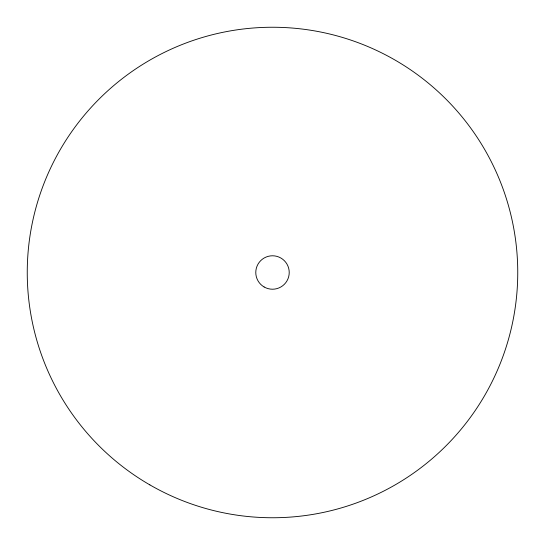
<?xml version="1.0" encoding="UTF-8"?>
<svg xmlns="http://www.w3.org/2000/svg" width="545" height="545" viewBox="0 0 545 545"><rect width="100%" height="100%" fill="white"/><g stroke="black" fill="none" stroke-linecap="round" stroke-linejoin="round"><path stroke-width="0.82" d="M149.875 484.893A245.25 245.25 0 0 0 517.75 272.5A245.25 245.25 0 0 0 149.875 60.107A245.25 245.25 0 0 0 149.875 484.893M264.141 286.983A16.725 16.725 0 0 0 289.225 272.5A16.725 16.725 0 0 0 264.141 258.017A16.725 16.725 0 0 0 264.141 286.983"/></g></svg>
